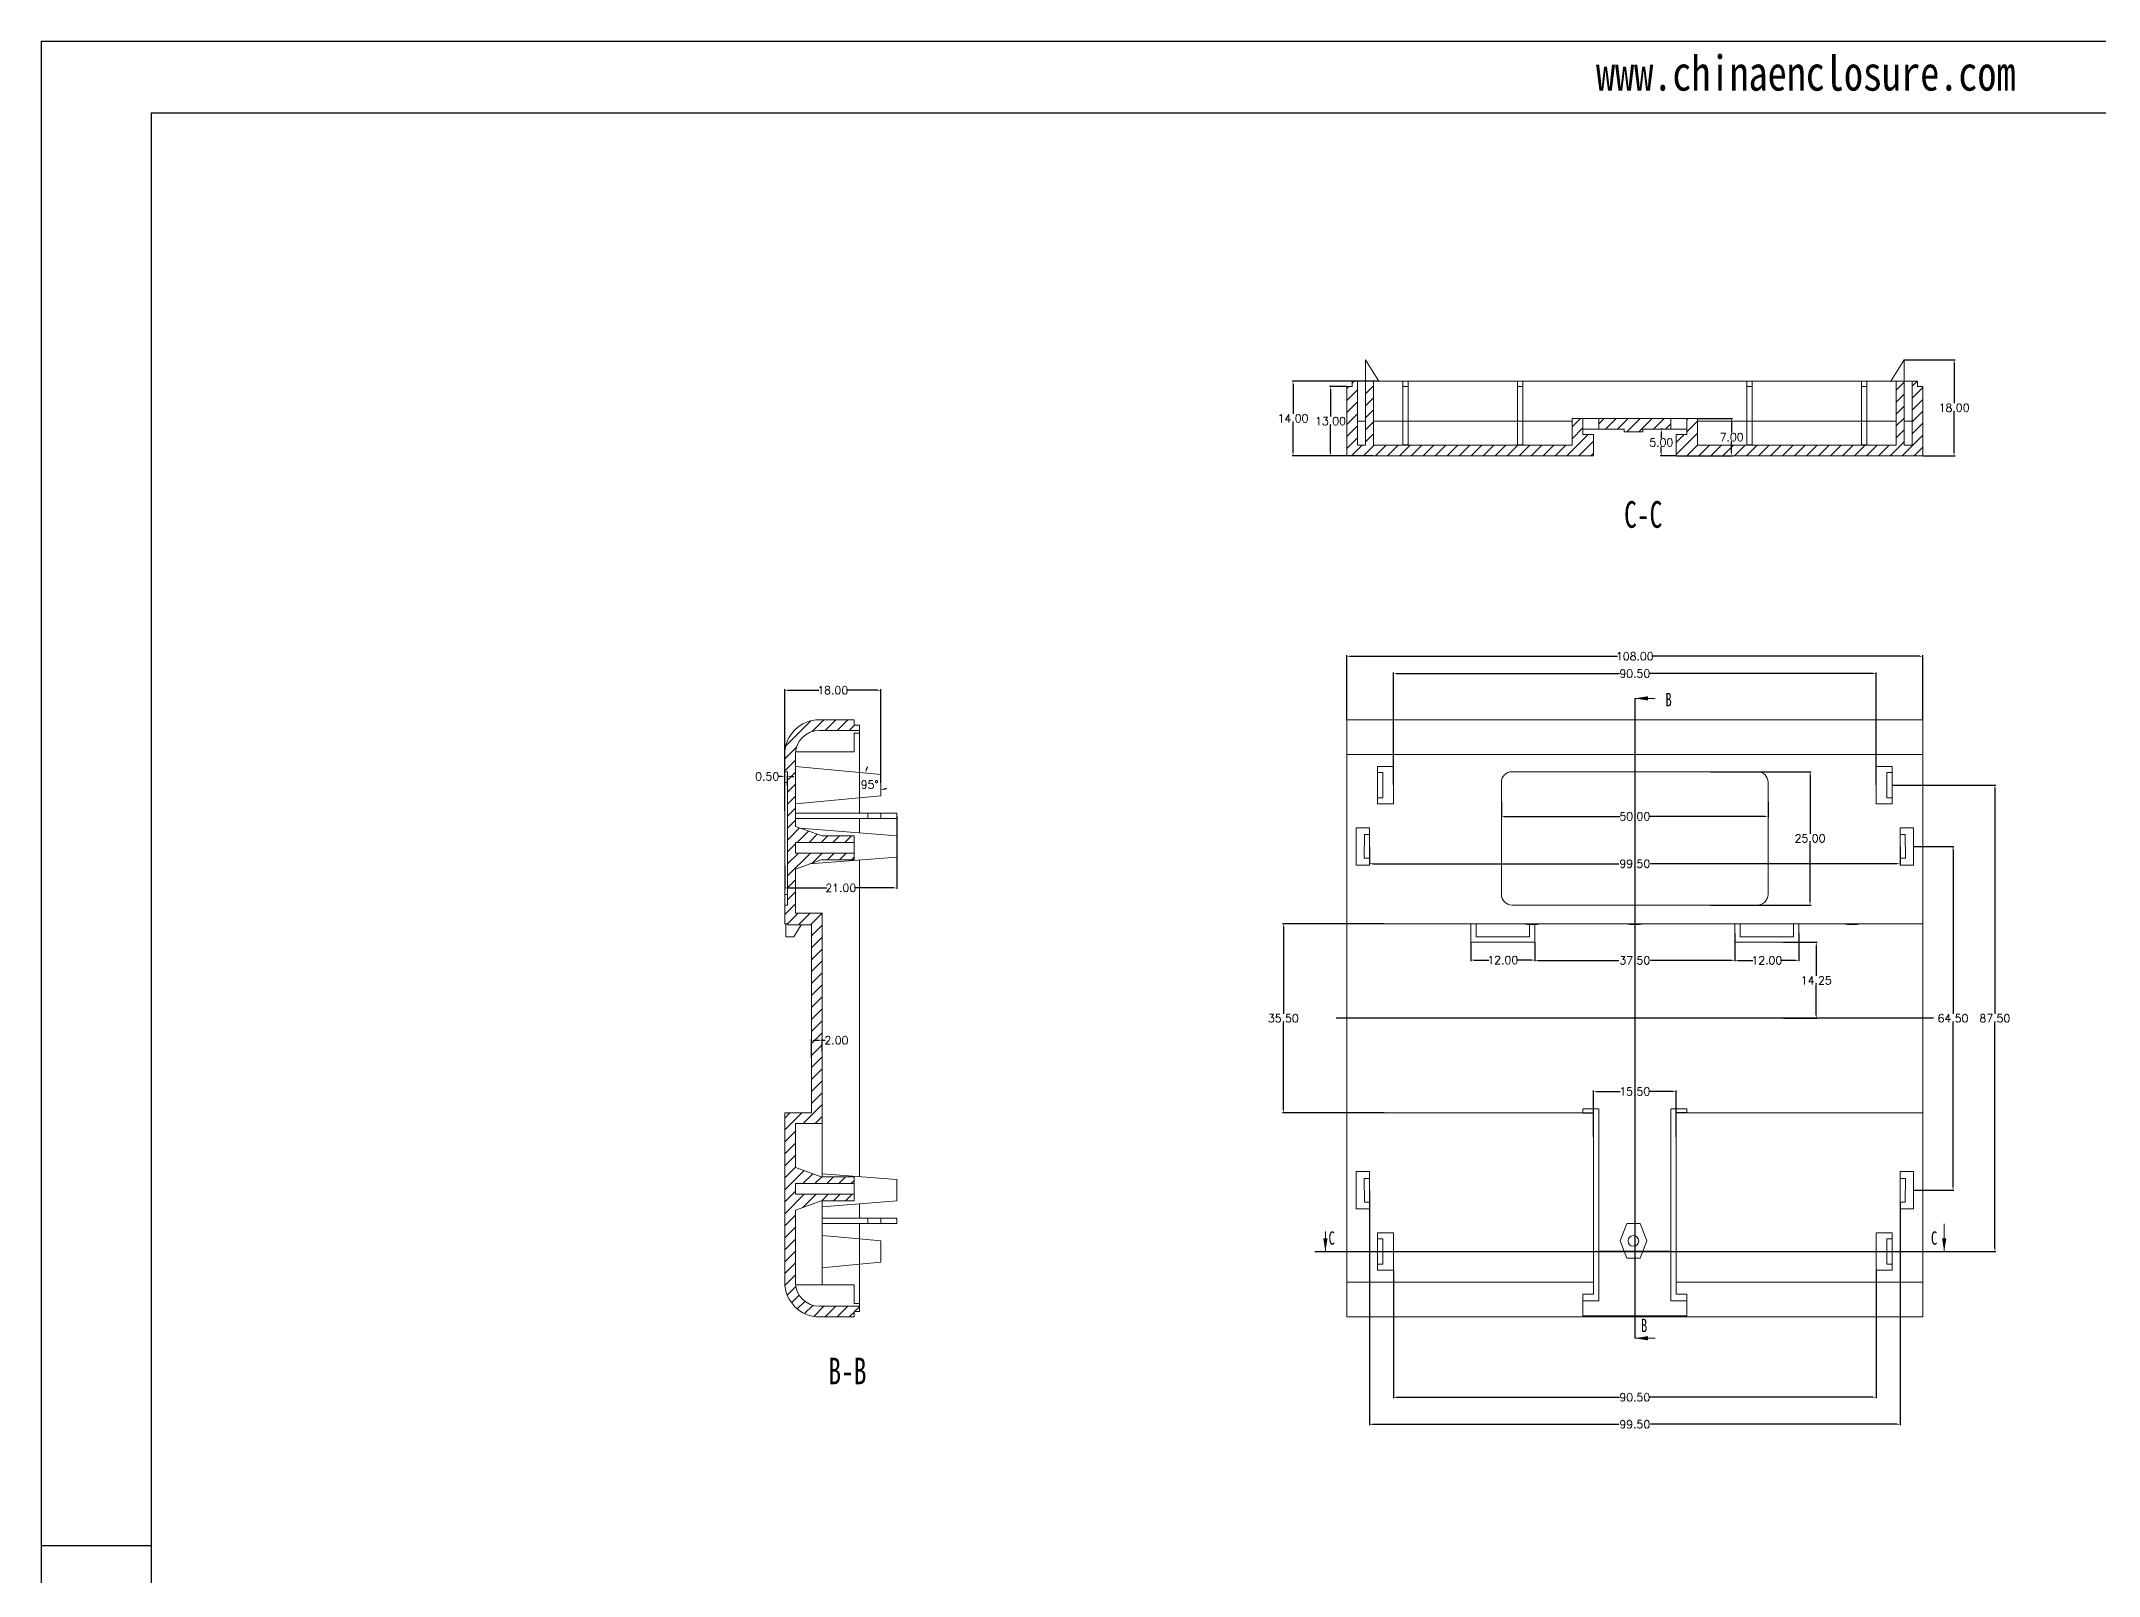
# Model space of a CAD drawing. Header units: inches. Extents: x 1153 to 3231, y 573 to 1137.
# Drawn here: x 1152.9 to 1538.7, y 849.5 to 1137.3 of the extents above; entities that cross this region are included whole.
import ezdxf

# ---------------------------------------------------------------- set-up
doc = ezdxf.new("R2010")
doc.units = ezdxf.units.IN
doc.layers.add('10', color=7, linetype='Continuous')
doc.layers.add('文字', color=81, linetype='Continuous')
doc.styles.add('SLDTEXTSTYLE6', font='TXT', dxfattribs={"width": 0.7})
doc.styles.get("Standard").update_dxf_attribs({"font": 'txt', "bigfont": 'gbcbig.shx'})
doc.styles.add('宋体', font='', dxfattribs={"width": 0.8, "height": 3.5})
doc.styles.get('宋体').set_extended_font_data('SimSun')
doc.dimstyles.new('2', dxfattribs={"dimtxt": 1.5, "dimasz": 0.6, "dimexe": 0.18, "dimexo": 0.0625, "dimgap": 0.09, "dimtad": 0, "dimtih": 1, "dimtoh": 1, "dimzin": 0, "dimdsep": 46, "dimtxsty": 'Standard', "dimcen": 0, "dimadec": 0, "dimazin": 2, "dimtfac": 1, "dimtofl": 0, "dimtmove": 0, "dimatfit": 3, "dimfxl": 1, "dimtolj": 1, "dimtzin": 0, "dimarcsym": 0})

# ---------------------------------------------------------------- blocks, each defined once
blk = doc.blocks.new('*D180')
at = {"color": 0, "lineweight": -2, "transparency": 16777216}
for p, q in [((1291.71, 999.42), (1291.11, 999.42)), ((1292.31, 997.68), (1292.31, 999.6)), ((1292.81, 997.68), (1292.81, 999.6)), ((1293.41, 999.42), (1294.01, 999.42))]:
    blk.add_line(p, q, dxfattribs=at)
at = {"color": 0, "transparency": 16777216}
for points in [[(1291.71, 999.52), (1291.71, 999.32), (1292.31, 999.42)], [(1293.41, 999.52), (1293.41, 999.32), (1292.81, 999.42)]]:
    blk.add_solid(points, dxfattribs=at)
at = {"layer": 'Defpoints', "color": 0, "transparency": 16777216}
for p in [(1292.31, 999.42), (1292.31, 997.62), (1292.81, 997.62)]:
    blk.add_point(p, dxfattribs=at)
at = {"color": 0, "transparency": 16777216, "insert": (1289.02, 999.42), "char_height": 1.5, "attachment_point": 5}
blk.add_mtext('\\A1;0.50', dxfattribs=at)
blk = doc.blocks.new('*D181')
at = {"color": 0, "lineweight": -2, "transparency": 16777216}
for p, q in [((1292.31, 992.95), (1292.31, 1015.75)), ((1292.91, 1015.57), (1298.72, 1015.57)), ((1309.71, 1015.57), (1303.9, 1015.57)), ((1310.31, 998.2), (1310.31, 1015.75))]:
    blk.add_line(p, q, dxfattribs=at)
at = {"color": 0, "transparency": 16777216}
for points in [[(1292.91, 1015.67), (1292.91, 1015.47), (1292.31, 1015.57)], [(1309.71, 1015.67), (1309.71, 1015.47), (1310.31, 1015.57)]]:
    blk.add_solid(points, dxfattribs=at)
at = {"layer": 'Defpoints', "color": 0, "transparency": 16777216}
for p in [(1310.31, 1015.57), (1310.31, 998.14), (1292.31, 992.89)]:
    blk.add_point(p, dxfattribs=at)
at = {"color": 0, "transparency": 16777216, "insert": (1301.31, 1015.57), "char_height": 1.5, "attachment_point": 5}
blk.add_mtext('\\A1;18.00', dxfattribs=at)
blk = doc.blocks.new('*D182')
at = {"color": 0, "lineweight": -2, "transparency": 16777216}
for p, q in [((1313.31, 991.99), (1313.31, 978.32)), ((1292.31, 982.65), (1292.31, 978.32)), ((1292.91, 978.5), (1300.22, 978.5)), ((1312.71, 978.5), (1305.4, 978.5))]:
    blk.add_line(p, q, dxfattribs=at)
at = {"color": 0, "transparency": 16777216}
for points in [[(1292.91, 978.6), (1292.91, 978.4), (1292.31, 978.5)], [(1312.71, 978.6), (1312.71, 978.4), (1313.31, 978.5)]]:
    blk.add_solid(points, dxfattribs=at)
at = {"layer": 'Defpoints', "color": 0, "transparency": 16777216}
for p in [(1313.31, 992.05), (1292.31, 982.71), (1292.31, 978.5)]:
    blk.add_point(p, dxfattribs=at)
at = {"color": 0, "transparency": 16777216, "insert": (1302.81, 978.5), "char_height": 1.5, "attachment_point": 5}
blk.add_mtext('\\A1;21.00', dxfattribs=at)
blk = doc.blocks.new('*D183')
at = {"color": 0, "lineweight": -2, "transparency": 16777216}
for start, end in [(150.366, 162.5051), (282.1391, 294.2782)]:
    blk.add_arc((1310.31, 999.8), 2.84, start, end, dxfattribs=at)
at = {"color": 0, "transparency": 16777216}
for points in [[(1307.71, 1000.63), (1307.51, 1000.67), (1307.49, 1000.06)], [(1310.92, 996.93), (1310.9, 997.13), (1310.31, 996.96)]]:
    blk.add_solid(points, dxfattribs=at)
at = {"layer": 'Defpoints', "color": 0, "transparency": 16777216}
for p in [(1306.31, 1000.17), (1310.31, 999.8), (1310.31, 999.8), (1307.77, 998.54), (1310.31, 995.8)]:
    blk.add_point(p, dxfattribs=at)
at = {"color": 0, "transparency": 16777216, "insert": (1308.22, 997.89), "char_height": 1.5, "attachment_point": 5}
blk.add_mtext('\\A1;95°', dxfattribs=at)
blk = doc.blocks.new('*D184')
at = {"color": 0, "lineweight": -2, "transparency": 16777216}
for p, q in [((1297.31, 946.64), (1297.31, 950.12)), ((1297.91, 949.94), (1298.71, 949.94)), ((1299.31, 947.83), (1299.31, 950.12)), ((1299.31, 949.94), (1299.91, 949.94))]:
    blk.add_line(p, q, dxfattribs=at)
at = {"color": 0, "transparency": 16777216}
for points in [[(1297.91, 950.04), (1297.91, 949.84), (1297.31, 949.94)], [(1298.71, 950.04), (1298.71, 949.84), (1299.31, 949.94)]]:
    blk.add_solid(points, dxfattribs=at)
at = {"layer": 'Defpoints', "color": 0, "transparency": 16777216}
for p in [(1299.31, 949.94), (1297.31, 946.58), (1299.31, 947.77)]:
    blk.add_point(p, dxfattribs=at)
at = {"color": 0, "transparency": 16777216, "insert": (1302, 949.94), "char_height": 1.5, "attachment_point": 5}
blk.add_mtext('\\A1;2.00', dxfattribs=at)
blk = doc.blocks.new('*D293')
at = {"color": 0, "lineweight": -2}
for p, q in [((1397.67, 1010.11), (1397.67, 1022.13)), ((1398.27, 1021.95), (1448.46, 1021.95)), ((1505.07, 1021.95), (1454.89, 1021.95)), ((1505.67, 1010.11), (1505.67, 1022.13))]:
    blk.add_line(p, q, dxfattribs=at)
at = {"color": 0}
for points in [[(1398.27, 1022.05), (1398.27, 1021.85), (1397.67, 1021.95)], [(1505.07, 1022.05), (1505.07, 1021.85), (1505.67, 1021.95)]]:
    blk.add_solid(points, dxfattribs=at)
at = {"layer": 'Defpoints', "color": 0}
for p in [(1505.67, 1021.95), (1397.67, 1010.05), (1505.67, 1010.05)]:
    blk.add_point(p, dxfattribs=at)
at = {"color": 0, "insert": (1451.67, 1021.95), "char_height": 1.5, "attachment_point": 5}
blk.add_mtext('\\A1;108.00', dxfattribs=at)
blk = doc.blocks.new('*D294')
at = {"color": 0, "lineweight": -2}
for p, q in [((1426.67, 994.63), (1426.67, 991.74)), ((1427.27, 991.92), (1448.96, 991.92)), ((1476.07, 991.92), (1454.39, 991.92)), ((1476.67, 994.63), (1476.67, 991.74))]:
    blk.add_line(p, q, dxfattribs=at)
at = {"color": 0}
for points in [[(1427.27, 992.02), (1427.27, 991.82), (1426.67, 991.92)], [(1476.07, 992.02), (1476.07, 991.82), (1476.67, 991.92)]]:
    blk.add_solid(points, dxfattribs=at)
at = {"layer": 'Defpoints', "color": 0}
for p in [(1426.67, 994.69), (1476.67, 994.69), (1476.67, 991.92)]:
    blk.add_point(p, dxfattribs=at)
at = {"color": 0, "insert": (1451.67, 991.92), "char_height": 1.5, "attachment_point": 5}
blk.add_mtext('\\A1;50.00', dxfattribs=at)
blk = doc.blocks.new('*D295')
at = {"color": 0, "lineweight": -2}
for p, q in [((1465.88, 1000.3), (1484.71, 1000.3)), ((1484.53, 999.7), (1484.53, 988.64)), ((1484.53, 975.9), (1484.53, 986.96)), ((1465.88, 975.3), (1484.71, 975.3))]:
    blk.add_line(p, q, dxfattribs=at)
at = {"color": 0}
for points in [[(1484.43, 999.7), (1484.63, 999.7), (1484.53, 1000.3)], [(1484.43, 975.9), (1484.63, 975.9), (1484.53, 975.3)]]:
    blk.add_solid(points, dxfattribs=at)
at = {"layer": 'Defpoints', "color": 0}
for p in [(1465.81, 1000.3), (1465.81, 975.3), (1484.53, 975.3)]:
    blk.add_point(p, dxfattribs=at)
at = {"color": 0, "insert": (1484.53, 987.8), "char_height": 1.5, "attachment_point": 5}
blk.add_mtext('\\A1;25.00', dxfattribs=at)
blk = doc.blocks.new('*D296')
at = {"color": 0, "lineweight": -2}
for p, q in [((1406.42, 997.86), (1406.42, 1018.89)), ((1407.02, 1018.71), (1448.83, 1018.71)), ((1496.32, 1018.71), (1454.51, 1018.71)), ((1496.92, 997.86), (1496.92, 1018.89))]:
    blk.add_line(p, q, dxfattribs=at)
at = {"color": 0}
for points in [[(1407.02, 1018.81), (1407.02, 1018.61), (1406.42, 1018.71)], [(1496.32, 1018.81), (1496.32, 1018.61), (1496.92, 1018.71)]]:
    blk.add_solid(points, dxfattribs=at)
at = {"layer": 'Defpoints', "color": 0}
for p in [(1496.92, 1018.71), (1406.42, 997.8), (1496.92, 997.8)]:
    blk.add_point(p, dxfattribs=at)
at = {"color": 0, "insert": (1451.67, 1018.71), "char_height": 1.5, "attachment_point": 5}
blk.add_mtext('\\A1;90.50', dxfattribs=at)
blk = doc.blocks.new('*D297')
at = {"color": 0, "lineweight": -2}
for p, q in [((1401.92, 986.24), (1401.92, 982.87)), ((1501.42, 986.24), (1501.42, 982.87)), ((1402.52, 983.05), (1448.71, 983.05)), ((1500.82, 983.05), (1454.64, 983.05))]:
    blk.add_line(p, q, dxfattribs=at)
at = {"color": 0}
for points in [[(1402.52, 983.15), (1402.52, 982.95), (1401.92, 983.05)], [(1500.82, 983.15), (1500.82, 982.95), (1501.42, 983.05)]]:
    blk.add_solid(points, dxfattribs=at)
at = {"layer": 'Defpoints', "color": 0}
for p in [(1401.92, 986.3), (1501.42, 986.3), (1501.42, 983.05)]:
    blk.add_point(p, dxfattribs=at)
at = {"color": 0, "insert": (1451.67, 983.05), "char_height": 1.5, "attachment_point": 5}
blk.add_mtext('\\A1;99.50', dxfattribs=at)
blk = doc.blocks.new('*D298')
at = {"color": 0, "lineweight": -2}
for p, q in [((1406.42, 906.74), (1406.42, 882.8)), ((1496.92, 906.74), (1496.92, 882.8)), ((1407.02, 882.98), (1448.83, 882.98)), ((1496.32, 882.98), (1454.51, 882.98))]:
    blk.add_line(p, q, dxfattribs=at)
at = {"color": 0}
for points in [[(1407.02, 883.08), (1407.02, 882.88), (1406.42, 882.98)], [(1496.32, 883.08), (1496.32, 882.88), (1496.92, 882.98)]]:
    blk.add_solid(points, dxfattribs=at)
at = {"layer": 'Defpoints', "color": 0}
for p in [(1406.42, 906.8), (1496.92, 906.8), (1496.92, 882.98)]:
    blk.add_point(p, dxfattribs=at)
at = {"color": 0, "insert": (1451.67, 882.98), "char_height": 1.5, "attachment_point": 5}
blk.add_mtext('\\A1;90.50', dxfattribs=at)
blk = doc.blocks.new('*D300')
at = {"color": 0, "lineweight": -2}
for p, q in [((1401.92, 921.74), (1401.92, 877.73)), ((1501.42, 919.5), (1501.42, 877.73)), ((1402.52, 877.91), (1448.71, 877.91)), ((1500.82, 877.91), (1454.64, 877.91))]:
    blk.add_line(p, q, dxfattribs=at)
at = {"color": 0}
for points in [[(1402.52, 878.01), (1402.52, 877.81), (1401.92, 877.91)], [(1500.82, 878.01), (1500.82, 877.81), (1501.42, 877.91)]]:
    blk.add_solid(points, dxfattribs=at)
at = {"layer": 'Defpoints', "color": 0}
for p in [(1401.92, 921.8), (1501.42, 919.56), (1501.42, 877.91)]:
    blk.add_point(p, dxfattribs=at)
at = {"color": 0, "insert": (1451.67, 877.91), "char_height": 1.5, "attachment_point": 5}
blk.add_mtext('\\A1;99.50', dxfattribs=at)
blk = doc.blocks.new('*D301')
at = {"color": 0, "lineweight": -2}
for p, q in [((1432.92, 968.24), (1432.92, 964.74)), ((1433.52, 964.92), (1448.71, 964.92)), ((1469.82, 964.92), (1454.64, 964.92)), ((1470.42, 968.24), (1470.42, 964.74))]:
    blk.add_line(p, q, dxfattribs=at)
at = {"color": 0}
for points in [[(1433.52, 965.02), (1433.52, 964.82), (1432.92, 964.92)], [(1469.82, 965.02), (1469.82, 964.82), (1470.42, 964.92)]]:
    blk.add_solid(points, dxfattribs=at)
at = {"layer": 'Defpoints', "color": 0}
for p in [(1432.92, 968.3), (1470.42, 968.3), (1470.42, 964.92)]:
    blk.add_point(p, dxfattribs=at)
at = {"color": 0, "insert": (1451.67, 964.92), "char_height": 1.5, "attachment_point": 5}
blk.add_mtext('\\A1;37.50', dxfattribs=at)
blk = doc.blocks.new('*D303')
at = {"color": 0, "lineweight": -2}
for p, q in [((1443.91, 931.8), (1443.91, 940.52)), ((1444.51, 940.34), (1448.95, 940.34)), ((1458.81, 940.34), (1454.38, 940.34)), ((1459.41, 931.8), (1459.41, 940.52))]:
    blk.add_line(p, q, dxfattribs=at)
at = {"color": 0}
for points in [[(1444.51, 940.44), (1444.51, 940.24), (1443.91, 940.34)], [(1458.81, 940.44), (1458.81, 940.24), (1459.41, 940.34)]]:
    blk.add_solid(points, dxfattribs=at)
at = {"layer": 'Defpoints', "color": 0}
for p in [(1459.41, 940.34), (1443.91, 931.74), (1459.41, 931.74)]:
    blk.add_point(p, dxfattribs=at)
at = {"color": 0, "insert": (1451.66, 940.34), "char_height": 1.5, "attachment_point": 5}
blk.add_mtext('\\A1;15.50', dxfattribs=at)
blk = doc.blocks.new('*D304')
at = {"color": 0, "lineweight": -2}
for p, q in [((1499.99, 997.8), (1519.36, 997.8)), ((1519.18, 997.2), (1519.18, 954.89)), ((1519.18, 910.9), (1519.18, 953.21)), ((1499.99, 910.3), (1519.36, 910.3))]:
    blk.add_line(p, q, dxfattribs=at)
at = {"color": 0}
for points in [[(1519.08, 997.2), (1519.28, 997.2), (1519.18, 997.8)], [(1519.08, 910.9), (1519.28, 910.9), (1519.18, 910.3)]]:
    blk.add_solid(points, dxfattribs=at)
at = {"layer": 'Defpoints', "color": 0}
for p in [(1499.92, 997.8), (1519.18, 997.8), (1499.92, 910.3)]:
    blk.add_point(p, dxfattribs=at)
at = {"color": 0, "insert": (1519.18, 954.05), "char_height": 1.5, "attachment_point": 5}
blk.add_mtext('\\A1;87.50', dxfattribs=at)
blk = doc.blocks.new('*D305')
at = {"color": 0, "lineweight": -2}
for p, q in [((1503.99, 986.3), (1511.51, 986.3)), ((1511.33, 985.7), (1511.33, 954.89)), ((1511.33, 922.4), (1511.33, 953.21)), ((1503.99, 921.8), (1511.51, 921.8))]:
    blk.add_line(p, q, dxfattribs=at)
at = {"color": 0}
for points in [[(1511.23, 985.7), (1511.43, 985.7), (1511.33, 986.3)], [(1511.23, 922.4), (1511.43, 922.4), (1511.33, 921.8)]]:
    blk.add_solid(points, dxfattribs=at)
at = {"layer": 'Defpoints', "color": 0}
for p in [(1503.92, 986.3), (1511.33, 986.3), (1503.92, 921.8)]:
    blk.add_point(p, dxfattribs=at)
at = {"color": 0, "insert": (1511.33, 954.05), "char_height": 1.5, "attachment_point": 5}
blk.add_mtext('\\A1;64.50', dxfattribs=at)
blk = doc.blocks.new('*D306')
at = {"color": 0, "lineweight": -2}
for p, q in [((1479.55, 968.3), (1485.88, 968.3)), ((1485.7, 967.7), (1485.7, 962.01)), ((1485.7, 954.65), (1485.7, 960.33)), ((1479.55, 954.05), (1485.88, 954.05))]:
    blk.add_line(p, q, dxfattribs=at)
at = {"color": 0}
for points in [[(1485.6, 967.7), (1485.8, 967.7), (1485.7, 968.3)], [(1485.6, 954.65), (1485.8, 954.65), (1485.7, 954.05)]]:
    blk.add_solid(points, dxfattribs=at)
at = {"layer": 'Defpoints', "color": 0}
for p in [(1479.49, 968.3), (1479.49, 954.05), (1485.7, 954.05)]:
    blk.add_point(p, dxfattribs=at)
at = {"color": 0, "insert": (1485.7, 961.17), "char_height": 1.5, "attachment_point": 5}
blk.add_mtext('\\A1;14.25', dxfattribs=at)
blk = doc.blocks.new('*D307')
at = {"color": 0, "lineweight": -2}
for p, q in [((1470.42, 969.99), (1470.42, 964.74)), ((1482.42, 969.99), (1482.42, 964.74)), ((1471.02, 964.92), (1473.83, 964.92)), ((1481.82, 964.92), (1479.01, 964.92))]:
    blk.add_line(p, q, dxfattribs=at)
at = {"color": 0}
for points in [[(1471.02, 965.02), (1471.02, 964.82), (1470.42, 964.92)], [(1481.82, 965.02), (1481.82, 964.82), (1482.42, 964.92)]]:
    blk.add_solid(points, dxfattribs=at)
at = {"layer": 'Defpoints', "color": 0}
for p in [(1470.42, 970.05), (1482.42, 970.05), (1482.42, 964.92)]:
    blk.add_point(p, dxfattribs=at)
at = {"color": 0, "insert": (1476.42, 964.92), "char_height": 1.5, "attachment_point": 5}
blk.add_mtext('\\A1;12.00', dxfattribs=at)
blk = doc.blocks.new('*D308')
at = {"color": 0, "lineweight": -2}
for p, q in [((1420.92, 968.24), (1420.92, 964.79)), ((1421.52, 964.97), (1424.33, 964.97)), ((1432.32, 964.97), (1429.51, 964.97)), ((1432.92, 968.24), (1432.92, 964.79))]:
    blk.add_line(p, q, dxfattribs=at)
at = {"color": 0}
for points in [[(1421.52, 965.07), (1421.52, 964.87), (1420.92, 964.97)], [(1432.32, 965.07), (1432.32, 964.87), (1432.92, 964.97)]]:
    blk.add_solid(points, dxfattribs=at)
at = {"layer": 'Defpoints', "color": 0}
for p in [(1420.92, 968.3), (1432.92, 968.3), (1432.92, 964.97)]:
    blk.add_point(p, dxfattribs=at)
at = {"color": 0, "insert": (1426.92, 964.97), "char_height": 1.5, "attachment_point": 5}
blk.add_mtext('\\A1;12.00', dxfattribs=at)
blk = doc.blocks.new('*D309')
at = {"color": 0, "lineweight": -2}
for p, q in [((1404.66, 971.8), (1385.61, 971.8)), ((1385.79, 971.2), (1385.79, 954.89)), ((1385.79, 936.9), (1385.79, 953.21)), ((1404.66, 936.3), (1385.61, 936.3))]:
    blk.add_line(p, q, dxfattribs=at)
at = {"color": 0}
for points in [[(1385.69, 971.2), (1385.89, 971.2), (1385.79, 971.8)], [(1385.69, 936.9), (1385.89, 936.9), (1385.79, 936.3)]]:
    blk.add_solid(points, dxfattribs=at)
at = {"layer": 'Defpoints', "color": 0}
for p in [(1385.79, 971.8), (1404.73, 971.8), (1404.73, 936.3)]:
    blk.add_point(p, dxfattribs=at)
at = {"color": 0, "insert": (1385.79, 954.05), "char_height": 1.5, "attachment_point": 5}
blk.add_mtext('\\A1;35.50', dxfattribs=at)
blk = doc.blocks.new('*D322')
at = {"color": 0, "lineweight": -2}
for p, q in [((1463.49, 1066.55), (1470.01, 1066.55)), ((1469.83, 1065.95), (1469.83, 1063.89)), ((1469.83, 1060.15), (1469.83, 1062.21)), ((1459.49, 1059.55), (1470.01, 1059.55))]:
    blk.add_line(p, q, dxfattribs=at)
at = {"color": 0}
for points in [[(1469.73, 1065.95), (1469.93, 1065.95), (1469.83, 1066.55)], [(1469.73, 1060.15), (1469.93, 1060.15), (1469.83, 1059.55)]]:
    blk.add_solid(points, dxfattribs=at)
at = {"layer": 'Defpoints', "color": 0}
for p in [(1463.42, 1066.55), (1469.83, 1066.55), (1459.42, 1059.55)]:
    blk.add_point(p, dxfattribs=at)
at = {"color": 0, "insert": (1469.83, 1063.05), "char_height": 1.5, "attachment_point": 5}
blk.add_mtext('\\A1;7.00', dxfattribs=at)
blk = doc.blocks.new('*D323')
at = {"color": 0, "lineweight": -2}
for p, q in [((1456.91, 1064.55), (1456.46, 1064.55)), ((1456.64, 1063.95), (1456.64, 1062.89)), ((1456.64, 1060.15), (1456.64, 1061.21)), ((1459.36, 1059.55), (1456.46, 1059.55))]:
    blk.add_line(p, q, dxfattribs=at)
at = {"color": 0}
for points in [[(1456.54, 1063.95), (1456.74, 1063.95), (1456.64, 1064.55)], [(1456.54, 1060.15), (1456.74, 1060.15), (1456.64, 1059.55)]]:
    blk.add_solid(points, dxfattribs=at)
at = {"layer": 'Defpoints', "color": 0}
for p in [(1456.64, 1064.55), (1456.97, 1064.55), (1459.42, 1059.55)]:
    blk.add_point(p, dxfattribs=at)
at = {"color": 0, "insert": (1456.64, 1062.05), "char_height": 1.5, "attachment_point": 5}
blk.add_mtext('\\A1;5.00', dxfattribs=at)
blk = doc.blocks.new('*D324')
at = {"color": 0, "lineweight": -2}
for p, q in [((1502.24, 1077.55), (1511.71, 1077.55)), ((1511.53, 1076.95), (1511.53, 1069.39)), ((1511.53, 1060.15), (1511.53, 1067.71)), ((1505.74, 1059.55), (1511.71, 1059.55))]:
    blk.add_line(p, q, dxfattribs=at)
at = {"color": 0}
for points in [[(1511.43, 1076.95), (1511.63, 1076.95), (1511.53, 1077.55)], [(1511.43, 1060.15), (1511.63, 1060.15), (1511.53, 1059.55)]]:
    blk.add_solid(points, dxfattribs=at)
at = {"layer": 'Defpoints', "color": 0}
for p in [(1502.17, 1077.55), (1511.53, 1077.55), (1505.67, 1059.55)]:
    blk.add_point(p, dxfattribs=at)
at = {"color": 0, "insert": (1511.53, 1068.55), "char_height": 1.5, "attachment_point": 5}
blk.add_mtext('\\A1;18.00', dxfattribs=at)
blk = doc.blocks.new('*D325')
at = {"color": 0, "lineweight": -2}
for p, q in [((1397.61, 1072.55), (1394.45, 1072.55)), ((1394.63, 1071.95), (1394.63, 1066.89)), ((1394.63, 1060.15), (1394.63, 1065.21)), ((1399.3, 1059.55), (1394.45, 1059.55))]:
    blk.add_line(p, q, dxfattribs=at)
at = {"color": 0}
for points in [[(1394.53, 1071.95), (1394.73, 1071.95), (1394.63, 1072.55)], [(1394.53, 1060.15), (1394.73, 1060.15), (1394.63, 1059.55)]]:
    blk.add_solid(points, dxfattribs=at)
at = {"layer": 'Defpoints', "color": 0}
for p in [(1397.67, 1072.55), (1394.63, 1059.55), (1399.36, 1059.55)]:
    blk.add_point(p, dxfattribs=at)
at = {"color": 0, "insert": (1394.63, 1066.05), "char_height": 1.5, "attachment_point": 5}
blk.add_mtext('\\A1;13.00', dxfattribs=at)
blk = doc.blocks.new('*D326')
at = {"color": 0, "lineweight": -2}
for p, q in [((1403.61, 1073.55), (1387.42, 1073.55)), ((1387.6, 1072.95), (1387.6, 1067.39)), ((1387.6, 1060.15), (1387.6, 1065.71)), ((1402.61, 1059.55), (1387.42, 1059.55))]:
    blk.add_line(p, q, dxfattribs=at)
at = {"color": 0}
for points in [[(1387.5, 1072.95), (1387.7, 1072.95), (1387.6, 1073.55)], [(1387.5, 1060.15), (1387.7, 1060.15), (1387.6, 1059.55)]]:
    blk.add_solid(points, dxfattribs=at)
at = {"layer": 'Defpoints', "color": 0}
for p in [(1403.67, 1073.55), (1387.6, 1059.55), (1402.67, 1059.55)]:
    blk.add_point(p, dxfattribs=at)
at = {"color": 0, "insert": (1387.6, 1066.55), "char_height": 1.5, "attachment_point": 5}
blk.add_mtext('\\A1;14.00', dxfattribs=at)

msp = doc.modelspace()

# ---------------------------------------------------------------- hatches: boundary and pattern name
at = {"linetype": 'Continuous', "lineweight": 0}
h = msp.add_hatch(dxfattribs=at)
h.set_pattern_fill('ANSI31', color=4, scale=0.5, style=0)
h.paths.add_polyline_path([(1505.674, 1072.546), (1504.674, 1072.546), (1504.674, 1073.546), (1503.674, 1073.546), (1503.674, 1061.546), (1502.174, 1061.546), (1502.174, 1073.546), (1500.674, 1073.546), (1500.674, 1061.546), (1497.674, 1061.546), (1479.924, 1061.546), (1463.424, 1061.546), (1463.424, 1066.546), (1461.424, 1066.546), (1461.424, 1063.546), (1459.424, 1063.546), (1459.424, 1059.546), (1505.674, 1059.546)])
h.paths.add_polyline_path([(1443.924, 1063.546), (1441.924, 1063.546), (1441.924, 1064.546), (1441.949, 1064.546), (1441.949, 1066.546), (1439.924, 1066.546), (1439.924, 1061.546), (1402.674, 1061.546), (1402.674, 1073.546), (1401.174, 1073.546), (1401.174, 1061.546), (1399.674, 1061.546), (1399.674, 1073.546), (1398.674, 1073.546), (1398.674, 1072.546), (1397.674, 1072.546), (1397.674, 1059.546), (1443.924, 1059.546)])
h.paths.add_polyline_path([(1458.424, 1066.546), (1444.949, 1066.546), (1444.949, 1064.546), (1449.693, 1064.546), (1449.693, 1064.046), (1453.154, 1064.046), (1453.154, 1064.546), (1458.424, 1064.546)])
h = msp.add_hatch(dxfattribs=at)
h.set_pattern_fill('ANSI31', color=4, scale=0.5, style=0)
edge = h.paths.add_edge_path(flags=0)
edge.add_line((1292.315, 936.3), (1292.315, 904.55))
edge.add_arc((1298.815, 904.55), 6.5, 180, 270)
edge.add_line((1298.815, 898.05), (1305.315, 898.05))
edge.add_line((1305.315, 898.05), (1305.315, 899.05))
edge.add_line((1305.315, 899.05), (1306.315, 899.05))
edge.add_line((1306.315, 899.05), (1306.315, 900.05))
edge.add_line((1306.315, 900.05), (1298.815, 900.05))
edge.add_arc((1298.815, 904.55), 4.5, 180, 270, ccw=False)
edge.add_line((1294.315, 904.55), (1294.315, 918.05))
edge.add_line((1294.315, 918.05), (1299.315, 919.856))
edge.add_line((1299.315, 919.856), (1299.315, 919.8))
edge.add_line((1299.315, 919.8), (1305.315, 919.8))
edge.add_line((1305.315, 919.8), (1305.315, 921.05))
edge.add_line((1305.315, 921.05), (1294.315, 921.05))
edge.add_line((1294.315, 921.05), (1294.315, 923.05))
edge.add_line((1294.315, 923.05), (1305.315, 923.05))
edge.add_line((1305.315, 923.05), (1305.315, 924.3))
edge.add_line((1305.315, 924.3), (1299.315, 924.3))
edge.add_line((1299.315, 924.3), (1299.315, 924.244))
edge.add_line((1299.315, 924.244), (1294.315, 926.05))
edge.add_line((1294.315, 926.05), (1294.315, 934.3))
edge.add_line((1294.315, 934.3), (1299.315, 934.3))
edge.add_line((1299.315, 934.3), (1299.315, 973.8))
edge.add_line((1299.315, 973.8), (1294.315, 973.8))
edge.add_line((1294.315, 973.8), (1294.315, 982.05))
edge.add_line((1294.315, 982.05), (1299.315, 983.856))
edge.add_line((1299.315, 983.856), (1299.315, 983.8))
edge.add_line((1299.315, 983.8), (1305.315, 983.8))
edge.add_line((1305.315, 983.8), (1305.315, 985.05))
edge.add_line((1305.315, 985.05), (1294.315, 985.05))
edge.add_line((1294.315, 985.05), (1294.315, 987.05))
edge.add_line((1294.315, 987.05), (1305.315, 987.05))
edge.add_line((1305.315, 987.05), (1305.315, 988.3))
edge.add_line((1305.315, 988.3), (1299.315, 988.3))
edge.add_line((1299.315, 988.3), (1299.315, 988.244))
edge.add_line((1299.315, 988.244), (1294.315, 990.05))
edge.add_line((1294.315, 990.05), (1294.315, 1003.55))
edge.add_arc((1298.815, 1003.55), 4.5, 90, 180, ccw=False)
edge.add_line((1298.815, 1008.05), (1306.315, 1008.05))
edge.add_line((1306.315, 1008.05), (1306.315, 1009.05))
edge.add_line((1306.315, 1009.05), (1305.315, 1009.05))
edge.add_line((1305.315, 1009.05), (1305.315, 1010.05))
edge.add_line((1305.315, 1010.05), (1298.815, 1010.05))
edge.add_arc((1298.815, 1003.55), 6.5, 90, 180)
edge.add_line((1292.315, 1003.55), (1292.315, 1000.3))
edge.add_line((1292.315, 1000.3), (1292.815, 1000.3))
edge.add_line((1292.815, 1000.3), (1292.815, 975.3))
edge.add_line((1292.815, 975.3), (1292.315, 975.3))
edge.add_line((1292.315, 975.3), (1292.315, 971.8))
edge.add_line((1292.315, 971.8), (1292.815, 971.8))
edge.add_line((1292.815, 971.8), (1292.815, 971.6))
edge.add_line((1292.815, 971.6), (1297.315, 971.6))
edge.add_line((1297.315, 971.6), (1297.315, 936.3))
edge.add_line((1297.315, 936.3), (1292.315, 936.3))

# ---------------------------------------------------------------- linework, layer by layer
for p, q in [((1152.911, 1137.308), (1951.065, 1137.308)), ((1152.911, 1137.308), (1152.911, 572.957)), ((1173.564, 1123.871), (1937.628, 1123.871)), ((1173.564, 1123.871), (1173.564, 586.394)), ((1441.937, 936.3), (1443.911, 936.3)), ((1461.411, 936.3), (1459.411, 936.3)), ((1458.411, 910.3), (1444.937, 910.3)), ((1173.564, 855.132), (1152.911, 855.132))]:
    msp.add_line(p, q)
at = {"color": 7, "linetype": 'Continuous', "lineweight": 15}
for p, q in [((1401.174, 1061.546), (1401.174, 1077.546)), ((1403.674, 1073.546), (1401.174, 1077.546)), ((1499.674, 1073.546), (1502.174, 1077.546)), ((1502.174, 1061.546), (1502.174, 1077.546)), ((1397.674, 1059.546), (1397.674, 1072.546)), ((1398.674, 1072.546), (1397.674, 1072.546)), ((1399.674, 1073.546), (1398.674, 1073.546)), ((1398.674, 1073.546), (1398.674, 1072.546)), ((1398.674, 1073.546), (1429.674, 1073.546)), ((1399.674, 1061.546), (1399.674, 1073.546)), ((1399.674, 1073.546), (1401.174, 1073.546)), ((1403.674, 1073.546), (1402.674, 1073.546)), ((1402.674, 1073.546), (1402.674, 1061.546)), ((1403.674, 1073.546), (1408.174, 1073.546)), ((1408.174, 1073.546), (1408.174, 1072.546)), ((1409.174, 1073.546), (1408.174, 1073.546)), ((1409.174, 1072.546), (1408.174, 1072.546)), ((1408.174, 1061.574), (1408.174, 1072.546)), ((1409.174, 1072.546), (1409.174, 1073.546)), ((1409.174, 1061.574), (1409.174, 1072.546)), ((1429.674, 1073.546), (1429.674, 1072.546)), ((1430.674, 1073.546), (1429.674, 1073.546)), ((1430.674, 1072.546), (1429.674, 1072.546)), ((1429.674, 1061.574), (1429.674, 1072.546)), ((1430.674, 1073.546), (1430.674, 1072.546)), ((1430.674, 1073.546), (1472.674, 1073.546)), ((1430.674, 1061.574), (1430.674, 1072.546)), ((1472.674, 1073.546), (1472.674, 1072.546)), ((1472.674, 1073.546), (1473.674, 1073.546)), ((1472.674, 1061.574), (1472.674, 1072.546)), ((1472.674, 1072.546), (1473.674, 1072.546)), ((1473.674, 1072.546), (1473.674, 1073.546)), ((1473.674, 1073.546), (1504.674, 1073.546)), ((1473.674, 1061.574), (1473.674, 1072.546)), ((1494.174, 1073.546), (1494.174, 1072.546)), ((1494.174, 1073.546), (1495.174, 1073.546)), ((1494.174, 1072.546), (1495.174, 1072.546)), ((1494.174, 1061.574), (1494.174, 1072.546)), ((1495.174, 1073.546), (1495.174, 1072.546)), ((1495.174, 1073.546), (1499.674, 1073.546)), ((1495.174, 1061.574), (1495.174, 1072.546)), ((1499.674, 1073.546), (1500.674, 1073.546)), ((1500.674, 1073.546), (1500.674, 1061.546)), ((1502.174, 1073.546), (1503.674, 1073.546)), ((1503.674, 1073.546), (1503.674, 1061.546)), ((1504.674, 1073.546), (1503.674, 1073.546)), ((1504.674, 1072.546), (1504.674, 1073.546)), ((1505.674, 1072.546), (1504.674, 1072.546)), ((1505.674, 1059.546), (1505.674, 1072.546)), ((1401.174, 1066.046), (1399.674, 1066.046)), ((1439.924, 1066.046), (1402.674, 1066.046)), ((1439.924, 1061.546), (1439.924, 1066.546)), ((1441.949, 1066.546), (1439.924, 1066.546)), ((1441.949, 1064.546), (1441.949, 1066.546)), ((1441.949, 1066.546), (1444.949, 1066.546)), ((1444.949, 1066.546), (1444.949, 1064.546)), ((1458.424, 1066.546), (1444.949, 1066.546)), ((1458.424, 1064.546), (1458.424, 1066.546)), ((1458.424, 1066.546), (1461.424, 1066.546)), ((1461.424, 1066.546), (1461.424, 1063.546)), ((1463.424, 1066.546), (1461.424, 1066.546)), ((1463.424, 1066.546), (1463.424, 1061.546)), ((1500.674, 1066.046), (1463.424, 1066.046)), ((1503.674, 1066.046), (1502.174, 1066.046)), ((1401.174, 1061.546), (1399.674, 1061.546)), ((1401.174, 1061.546), (1399.674, 1061.546)), ((1439.924, 1061.546), (1402.674, 1061.546)), ((1405.674, 1061.546), (1402.674, 1061.546)), ((1409.174, 1061.574), (1408.174, 1061.574)), ((1439.924, 1061.546), (1425.424, 1061.546)), ((1430.674, 1061.574), (1429.674, 1061.574)), ((1441.949, 1064.546), (1441.924, 1064.546)), ((1441.924, 1063.546), (1441.924, 1064.546)), ((1443.924, 1063.546), (1441.924, 1063.546)), ((1444.949, 1064.546), (1441.949, 1064.546)), ((1443.924, 1063.546), (1443.924, 1059.546)), ((1449.693, 1064.546), (1444.949, 1064.546)), ((1449.693, 1064.546), (1449.693, 1064.046)), ((1449.693, 1064.046), (1453.154, 1064.046)), ((1458.424, 1064.546), (1453.154, 1064.546)), ((1453.154, 1064.046), (1453.154, 1064.546)), ((1461.424, 1064.546), (1458.424, 1064.546)), ((1459.424, 1063.546), (1459.424, 1059.546)), ((1461.424, 1063.546), (1459.424, 1063.546)), ((1500.674, 1061.546), (1463.424, 1061.546)), ((1472.674, 1061.574), (1473.674, 1061.574)), ((1497.674, 1061.546), (1479.924, 1061.546)), ((1494.174, 1061.574), (1495.174, 1061.574)), ((1497.674, 1061.546), (1500.674, 1061.546)), ((1503.674, 1061.546), (1502.174, 1061.546)), ((1503.674, 1061.546), (1502.174, 1061.546)), ((1402.674, 1059.546), (1397.674, 1059.546)), ((1443.924, 1059.546), (1397.674, 1059.546)), ((1402.674, 1059.546), (1405.674, 1059.546)), ((1443.924, 1059.546), (1421.424, 1059.546)), ((1505.674, 1059.546), (1459.424, 1059.546)), ((1497.674, 1059.546), (1475.924, 1059.546)), ((1500.674, 1059.546), (1497.674, 1059.546)), ((1505.674, 1059.546), (1500.674, 1059.546)), ((1298.815, 1010.05), (1305.315, 1010.05)), ((1298.815, 1008.05), (1306.315, 1008.05)), ((1305.315, 1009.05), (1305.315, 1010.05)), ((1306.315, 1009.05), (1305.315, 1009.05)), ((1305.315, 1007.55), (1305.315, 1004.05)), ((1306.315, 1007.55), (1305.315, 1007.55)), ((1306.315, 1008.05), (1306.315, 1009.05)), ((1306.315, 1007.55), (1306.315, 1008.05)), ((1306.315, 1007.55), (1306.315, 1000.175)), ((1397.674, 1003.55), (1397.674, 1010.05)), ((1397.674, 1010.05), (1505.674, 1010.05)), ((1505.674, 1010.05), (1505.674, 1003.55)), ((1292.315, 1000.3), (1292.315, 1003.55)), ((1294.315, 990.05), (1294.315, 1003.55)), ((1294.342, 1004.05), (1305.315, 1004.05)), ((1505.674, 1003.55), (1397.674, 1003.55)), ((1397.674, 1003.55), (1397.674, 971.8)), ((1505.674, 971.8), (1505.674, 1003.55)), ((1292.815, 1000.3), (1292.315, 1000.3)), ((1292.315, 998.3), (1292.315, 1000.3)), ((1292.815, 1000.3), (1292.815, 975.3)), ((1306.315, 1000.175), (1294.315, 1001.3)), ((1306.315, 995.425), (1306.315, 1000.175)), ((1310.315, 999.8), (1306.315, 1000.175)), ((1310.315, 999.8), (1310.315, 995.8)), ((1403.424, 1001.3), (1406.424, 1001.3)), ((1403.424, 994.3), (1403.424, 1001.3)), ((1404.424, 1000.175), (1403.424, 1000.175)), ((1404.424, 995.425), (1404.424, 1000.175)), ((1406.424, 1001.3), (1406.424, 994.3)), ((1474.674, 1000.3), (1428.674, 1000.3)), ((1499.924, 1001.3), (1496.924, 1001.3)), ((1496.924, 1001.3), (1496.924, 994.3)), ((1498.924, 995.425), (1498.924, 1000.175)), ((1498.924, 1000.175), (1499.924, 1000.175)), ((1499.924, 994.3), (1499.924, 1001.3)), ((1292.815, 998.3), (1292.315, 998.3)), ((1292.315, 998.3), (1292.315, 977.3)), ((1294.315, 994.3), (1306.315, 995.425)), ((1306.315, 995.425), (1310.315, 995.8)), ((1306.315, 995.425), (1306.315, 992.55)), ((1404.424, 995.425), (1403.424, 995.425)), ((1426.674, 998.3), (1426.674, 977.3)), ((1476.674, 977.3), (1476.674, 998.3)), ((1498.924, 995.425), (1499.924, 995.425)), ((1307.915, 992.55), (1294.315, 992.55)), ((1307.915, 991.55), (1294.315, 991.55)), ((1306.315, 991.55), (1306.315, 988.853)), ((1307.915, 991.55), (1307.915, 992.55)), ((1307.915, 992.55), (1310.315, 992.55)), ((1310.315, 991.55), (1307.915, 991.55)), ((1310.315, 992.55), (1310.315, 991.55)), ((1313.315, 992.55), (1310.315, 992.55)), ((1313.315, 991.55), (1310.315, 991.55)), ((1313.315, 991.55), (1313.315, 992.55)), ((1406.424, 994.3), (1403.424, 994.3)), ((1496.924, 994.3), (1499.924, 994.3)), ((1294.315, 990.05), (1299.315, 988.244)), ((1313.315, 988.3), (1295.2, 989.73)), ((1299.315, 988.244), (1299.315, 988.3)), ((1299.315, 988.3), (1305.315, 988.3)), ((1305.315, 987.05), (1305.315, 988.3)), ((1313.315, 984.3), (1313.315, 988.3)), ((1399.424, 989.8), (1401.924, 989.8)), ((1399.424, 982.8), (1399.424, 989.8)), ((1400.982, 988.537), (1400.924, 984.063)), ((1400.982, 988.537), (1401.924, 988.537)), ((1401.924, 989.8), (1401.924, 982.8)), ((1501.424, 989.8), (1501.424, 982.8)), ((1503.924, 989.8), (1501.424, 989.8)), ((1502.365, 988.537), (1501.424, 988.537)), ((1502.424, 984.063), (1502.365, 988.537)), ((1503.924, 982.8), (1503.924, 989.8)), ((1294.315, 987.05), (1305.315, 987.05)), ((1294.315, 985.05), (1294.315, 987.05)), ((1305.315, 985.05), (1294.315, 985.05)), ((1299.315, 983.856), (1294.315, 982.05)), ((1296.971, 983.01), (1313.315, 984.3)), ((1299.315, 983.8), (1299.315, 983.856)), ((1305.315, 983.8), (1299.315, 983.8)), ((1305.315, 985.05), (1305.315, 987.05)), ((1305.315, 983.8), (1305.315, 985.05)), ((1306.315, 983.747), (1306.315, 924.353)), ((1400.924, 984.063), (1401.924, 984.063)), ((1502.424, 984.063), (1501.424, 984.063)), ((1294.315, 973.8), (1294.315, 982.05)), ((1401.924, 982.8), (1399.424, 982.8)), ((1501.424, 982.8), (1503.924, 982.8)), ((1292.315, 977.3), (1292.815, 977.3)), ((1292.315, 975.3), (1292.315, 977.3)), ((1292.315, 971.8), (1292.315, 975.3)), ((1292.315, 975.3), (1292.815, 975.3)), ((1299.315, 973.8), (1294.315, 973.8)), ((1299.315, 934.3), (1299.315, 973.8)), ((1428.674, 975.3), (1474.675, 975.3)), ((1292.815, 971.8), (1292.315, 971.8)), ((1292.515, 969.3), (1292.515, 971.8)), ((1294.015, 969.3), (1292.515, 969.3)), ((1292.815, 971.8), (1292.815, 971.6)), ((1297.315, 971.6), (1292.815, 971.6)), ((1295.395, 971.6), (1294.015, 969.3)), ((1297.315, 936.3), (1297.315, 971.6)), ((1505.674, 971.8), (1397.674, 971.8)), ((1397.674, 971.8), (1397.674, 936.3)), ((1420.924, 971.8), (1420.924, 968.3)), ((1420.924, 968.3), (1432.924, 968.3)), ((1421.924, 969.3), (1421.924, 971.8)), ((1431.924, 969.3), (1421.924, 969.3)), ((1431.924, 969.3), (1431.924, 971.8)), ((1432.924, 968.3), (1432.924, 971.8)), ((1470.424, 968.3), (1470.424, 971.8)), ((1482.424, 968.3), (1470.424, 968.3)), ((1471.424, 969.3), (1471.424, 971.8)), ((1471.424, 969.3), (1481.424, 969.3)), ((1481.424, 969.3), (1481.424, 971.8)), ((1482.424, 971.8), (1482.424, 968.3)), ((1505.674, 936.3), (1505.674, 971.8)), ((1292.315, 936.3), (1297.315, 936.3)), ((1292.315, 904.55), (1292.315, 936.3)), ((1294.315, 934.3), (1299.315, 934.3)), ((1294.315, 926.05), (1294.315, 934.3)), ((1299.315, 924.3), (1299.315, 934.3)), ((1397.674, 936.3), (1397.674, 904.55)), ((1397.674, 936.3), (1441.937, 936.3)), ((1441.937, 936.3), (1441.937, 937.05)), ((1441.937, 937.05), (1444.937, 937.05)), ((1443.911, 904.55), (1443.911, 936.3)), ((1444.937, 937.05), (1444.937, 901.05)), ((1458.411, 937.05), (1461.411, 937.05)), ((1458.411, 901.05), (1458.411, 937.05)), ((1459.411, 936.3), (1459.411, 904.55)), ((1461.411, 937.05), (1461.411, 936.3)), ((1461.411, 936.3), (1505.674, 936.3)), ((1505.674, 904.55), (1505.674, 936.3)), ((1299.315, 924.244), (1294.315, 926.05)), ((1305.315, 923.05), (1294.315, 923.05)), ((1294.315, 921.05), (1294.315, 923.05)), ((1299.315, 924.905), (1313.315, 923.8)), ((1299.315, 924.3), (1299.315, 924.244)), ((1305.315, 924.3), (1299.315, 924.3)), ((1305.315, 923.05), (1305.315, 924.3)), ((1305.315, 923.05), (1305.315, 921.05)), ((1313.315, 923.8), (1313.315, 919.8)), ((1401.924, 925.3), (1399.424, 925.3)), ((1399.424, 925.3), (1399.424, 918.3)), ((1400.924, 924.037), (1400.982, 919.563)), ((1400.924, 924.037), (1401.924, 924.037)), ((1401.924, 918.3), (1401.924, 925.3)), ((1501.424, 925.3), (1503.924, 925.3)), ((1501.424, 918.3), (1501.424, 925.3)), ((1502.424, 924.037), (1501.424, 924.037)), ((1502.365, 919.563), (1502.424, 924.037)), ((1503.924, 925.3), (1503.924, 918.3)), ((1294.315, 921.05), (1305.315, 921.05)), ((1294.315, 918.05), (1299.315, 919.856)), ((1299.315, 919.856), (1299.315, 919.8)), ((1299.315, 919.8), (1305.315, 919.8)), ((1299.315, 904.05), (1299.315, 919.8)), ((1313.315, 919.8), (1299.315, 918.695)), ((1305.315, 919.8), (1305.315, 921.05)), ((1306.315, 919.247), (1306.315, 916.55)), ((1399.424, 918.3), (1401.924, 918.3)), ((1400.982, 919.563), (1401.924, 919.563)), ((1502.365, 919.563), (1501.424, 919.563)), ((1503.924, 918.3), (1501.424, 918.3)), ((1294.315, 904.55), (1294.315, 918.05)), ((1307.915, 916.55), (1299.315, 916.55)), ((1307.915, 915.55), (1299.315, 915.55)), ((1306.315, 915.55), (1306.315, 912.675)), ((1307.915, 916.55), (1307.915, 915.55)), ((1310.315, 916.55), (1307.915, 916.55)), ((1307.915, 915.55), (1310.315, 915.55)), ((1313.315, 916.55), (1310.315, 916.55)), ((1310.315, 915.55), (1310.315, 916.55)), ((1313.315, 915.55), (1310.315, 915.55)), ((1313.315, 916.55), (1313.315, 915.55)), ((1448.911, 912.3), (1450.161, 915.55)), ((1450.161, 915.55), (1452.661, 915.55)), ((1452.661, 915.55), (1453.911, 912.3)), ((1299.315, 913.331), (1306.315, 912.675)), ((1306.315, 912.675), (1306.315, 907.925)), ((1310.315, 912.3), (1306.315, 912.675)), ((1310.315, 908.3), (1310.315, 912.3)), ((1403.424, 913.8), (1403.424, 906.8)), ((1406.424, 913.8), (1403.424, 913.8)), ((1404.424, 912.675), (1403.424, 912.675)), ((1404.424, 912.675), (1404.424, 907.925)), ((1406.424, 906.8), (1406.424, 913.8)), ((1450.161, 909.05), (1448.911, 912.3)), ((1453.911, 912.3), (1452.661, 909.05)), ((1496.924, 913.8), (1499.924, 913.8)), ((1496.924, 906.8), (1496.924, 913.8)), ((1498.924, 912.675), (1498.924, 907.925)), ((1498.924, 912.675), (1499.924, 912.675)), ((1499.924, 913.8), (1499.924, 906.8)), ((1306.315, 907.925), (1299.315, 907.269)), ((1306.315, 907.925), (1310.315, 908.3)), ((1306.315, 907.925), (1306.315, 900.55)), ((1404.424, 907.925), (1403.424, 907.925)), ((1403.424, 906.8), (1406.424, 906.8)), ((1452.661, 909.05), (1450.161, 909.05)), ((1499.924, 906.8), (1496.924, 906.8)), ((1498.924, 907.925), (1499.924, 907.925)), ((1294.342, 904.05), (1305.315, 904.05)), ((1305.315, 900.55), (1305.315, 904.05)), ((1397.674, 898.05), (1397.674, 904.55)), ((1397.674, 904.55), (1443.911, 904.55)), ((1443.911, 904.55), (1443.911, 902.3)), ((1459.411, 904.55), (1505.674, 904.55)), ((1459.411, 904.55), (1459.411, 902.3)), ((1505.674, 904.55), (1505.674, 898.05)), ((1306.315, 900.05), (1298.815, 900.05)), ((1306.315, 900.55), (1305.315, 900.55)), ((1305.315, 899.05), (1306.315, 899.05)), ((1305.315, 898.05), (1305.315, 899.05)), ((1306.315, 900.55), (1306.315, 900.05)), ((1306.315, 899.05), (1306.315, 900.05)), ((1443.911, 902.3), (1441.911, 902.3)), ((1441.911, 898.225), (1441.911, 902.3)), ((1441.937, 901.05), (1441.937, 902.3)), ((1444.937, 901.05), (1441.937, 901.05)), ((1461.411, 901.05), (1458.411, 901.05)), ((1461.411, 902.3), (1459.411, 902.3)), ((1461.411, 902.3), (1461.411, 898.225)), ((1298.815, 898.05), (1305.315, 898.05)), ((1505.674, 898.05), (1397.674, 898.05)), ((1461.411, 898.225), (1441.911, 898.225))]:
    msp.add_line(p, q, dxfattribs=at)
at = {"color": 8, "linetype": 'Continuous', "lineweight": 15}
for p, q in [((1401.174, 1066.046), (1399.674, 1066.046)), ((1408.174, 1066.046), (1402.674, 1066.046)), ((1500.674, 1066.046), (1495.174, 1066.046))]:
    msp.add_line(p, q, dxfattribs=at)
at = {"color": 1}
for p, q in [((1451.674, 1014.05), (1451.674, 894.05)), ((1507.674, 954.05), (1395.674, 954.05)), ((1391.674, 910.3), (1511.674, 910.3))]:
    msp.add_line(p, q, dxfattribs=at)
at = {"color": 7, "linetype": 'Continuous', "lineweight": 0}
for p, q in [((1455.474, 1014.05), (1451.674, 1014.05)), ((1509.674, 915.503), (1509.674, 910.3)), ((1393.674, 914.1), (1393.674, 910.3)), ((1455.474, 894.05), (1451.674, 894.05))]:
    msp.add_line(p, q, dxfattribs=at)
at = {"color": 7, "linetype": 'Continuous', "lineweight": 15}
msp.add_circle((1451.411, 912.3), 1, dxfattribs=at)
for centre, radius, start, end in [((1298.815, 1003.55), 6.5, 90, 180), ((1298.815, 1003.55), 4.5, 90, 180), ((1428.674, 998.3), 2, 90, 180), ((1428.674, 998.3), 2, 90, 180), ((1474.674, 998.3), 2, 0, 90), ((1474.674, 998.3), 2, 0, 90), ((1428.674, 977.3), 2, 180, 270), ((1428.674, 977.3), 2, 180, 270), ((1474.674, 977.3), 2, 270, 0), ((1432.424, 979.356), 7.756, 256.9604, 283.0396), ((1451.674, 979.356), 7.756, 256.9604, 283.0396), ((1492.424, 979.356), 7.756, 256.9604, 283.0396), ((1298.815, 904.55), 6.5, 180, 270), ((1298.815, 904.55), 4.5, 180, 270)]:
    msp.add_arc(centre, radius, start, end, dxfattribs=at)
at = {"color": 7, "linetype": 'Continuous', "lineweight": 0}
for points in [[(1451.674, 1014.05), (1454.174, 1013.65), (1454.174, 1014.45)], [(1393.674, 910.3), (1394.074, 912.8), (1393.274, 912.8)], [(1509.674, 910.3), (1510.074, 912.8), (1509.274, 912.8)], [(1451.674, 894.05), (1454.174, 893.65), (1454.174, 894.45)]]:
    msp.add_solid(points, dxfattribs=at)

# ---------------------------------------------------------------- texts
at = {"color": 7, "linetype": 'Continuous', "char_height": 2.5, "attachment_point": 1, "style": 'SLDTEXTSTYLE6'}
for s, insert in [('B', (1457.409, 1015.066)), ('C', (1394.256, 914.1)), ('C', (1507.198, 914.1)), ('B', (1452.818, 897.7))]:
    msp.add_mtext(s, dxfattribs=dict(at, insert=insert))
at = {"layer": '10', "color": 0, "char_height": 5, "attachment_point": 2, "style": 'SLDTEXTSTYLE6'}
for s, insert in [('C-C', (1453.247, 1051.042)), ('B-B', (1304.075, 890.414))]:
    msp.add_mtext(s, dxfattribs=dict(at, insert=insert))
at = {"layer": '文字', "color": 0, "insert": (1444.404, 1134.599), "char_height": 6.56916, "width": 115.41392, "attachment_point": 1, "style": '宋体'}
msp.add_mtext('www.chinaenclosure.com', dxfattribs=at)

# ---------------------------------------------------------------- dimensions: what is measured, and where the dimension line sits
for base, p1, p2, picture, middle in [((1511.529, 1077.546), (1505.674, 1059.546), (1502.174, 1077.546), '*D324', (1511.529, 1068.546)), ((1387.596, 1059.546), (1403.674, 1073.546), (1402.674, 1059.546), '*D326', (1387.596, 1066.546)), ((1394.634, 1059.546), (1397.674, 1072.546), (1399.36, 1059.546), '*D325', (1394.634, 1066.046)), ((1469.831, 1066.546), (1459.424, 1059.546), (1463.424, 1066.546), '*D322', (1469.831, 1063.046)), ((1456.637, 1064.546), (1459.424, 1059.546), (1456.972, 1064.546), '*D323', (1456.637, 1062.046)), ((1484.529, 975.3), (1465.815, 1000.3), (1465.815, 975.3), '*D295', (1484.529, 987.8)), ((1519.175, 997.8), (1499.924, 910.3), (1499.924, 997.8), '*D304', (1519.175, 954.05)), ((1511.332, 986.3), (1503.924, 921.8), (1503.924, 986.3), '*D305', (1511.332, 954.05)), ((1385.794, 971.8), (1404.727, 936.3), (1404.727, 971.8), '*D309', (1385.794, 954.05)), ((1485.698, 954.05), (1479.487, 968.3), (1479.487, 954.05), '*D306', (1485.698, 961.175))]:
    dim = msp.add_linear_dim(base=base, p1=p1, p2=p2, angle=90, dimstyle='2')
    dim.commit()
    dim.dimension.update_dxf_attribs({"geometry": picture, "text_midpoint": middle})
for base, p1, p2, picture, middle in [((1505.674, 1021.949), (1397.674, 1010.05), (1505.674, 1010.05), '*D293', (1451.674, 1021.949)), ((1496.924, 1018.71), (1406.424, 997.8), (1496.924, 997.8), '*D296', (1451.674, 1018.71)), ((1310.315, 1015.573), (1292.315, 992.891), (1310.315, 998.142), '*D181', (1301.315, 1015.573)), ((1292.315, 999.415), (1292.815, 997.618), (1292.315, 997.618), '*D180', (1289.025, 999.415)), ((1292.315, 978.496), (1313.315, 992.05), (1292.315, 982.711), '*D182', (1302.815, 978.496)), ((1476.674, 991.925), (1426.674, 994.691), (1476.674, 994.691), '*D294', (1451.674, 991.925)), ((1501.424, 983.05), (1401.924, 986.3), (1501.424, 986.3), '*D297', (1451.674, 983.05)), ((1432.924, 964.969), (1420.924, 968.3), (1432.924, 968.3), '*D308', (1426.924, 964.969)), ((1470.424, 964.919), (1432.924, 968.3), (1470.424, 968.3), '*D301', (1451.674, 964.919)), ((1482.424, 964.919), (1470.424, 970.05), (1482.424, 970.05), '*D307', (1476.424, 964.919)), ((1299.315, 949.935), (1297.315, 946.582), (1299.315, 947.767), '*D184', (1302.005, 949.935)), ((1459.411, 940.341), (1443.911, 931.738), (1459.411, 931.738), '*D303', (1451.661, 940.341)), ((1501.424, 877.915), (1401.924, 921.8), (1501.424, 919.563), '*D300', (1451.674, 877.915)), ((1496.924, 882.978), (1406.424, 906.8), (1496.924, 906.8), '*D298', (1451.674, 882.978))]:
    dim = msp.add_linear_dim(base=base, p1=p1, p2=p2, dimstyle='2')
    dim.commit()
    dim.dimension.update_dxf_attribs({"geometry": picture, "text_midpoint": middle})
dim = msp.add_angular_dim_2l(base=(1307.774, 998.537), line1=((1310.315, 999.8), (1306.315, 1000.175)), line2=((1310.315, 999.8), (1310.315, 995.8)), dimstyle='2')
dim.commit()
dim.dimension.update_dxf_attribs({"geometry": '*D183', "text_midpoint": (1308.217, 997.89)})

doc.saveas('drawing.dxf')
